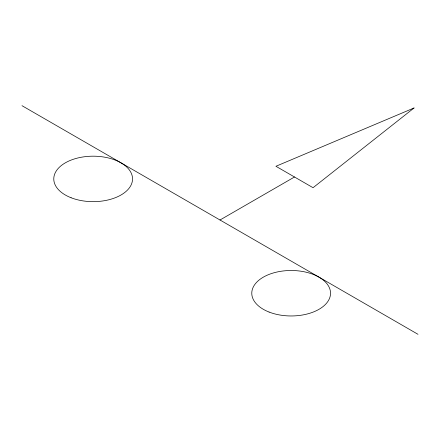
<?xml version="1.0" encoding="UTF-8"?>
<svg xmlns="http://www.w3.org/2000/svg" width="440" height="440" viewBox="0 0 440 440"><rect width="100%" height="100%" fill="white"/><g stroke="black" fill="none" stroke-linecap="round" stroke-linejoin="round"><path stroke-width="0.66" d="M220 220L294.492 176.99M22 105.688L418 334.312M414.035 107.976L313.055 187.71L275.93 166.276L414.035 107.976M269.088 312.059A39.375 22.732 0 0 0 330.435 294.855A39.375 22.732 0 0 0 273.95 272.784A39.375 22.732 0 0 0 269.088 312.059M71.088 197.747A39.375 22.732 0 0 0 132.435 180.538A39.375 22.732 0 0 0 75.95 158.472A39.375 22.732 0 0 0 71.088 197.747"/></g></svg>
